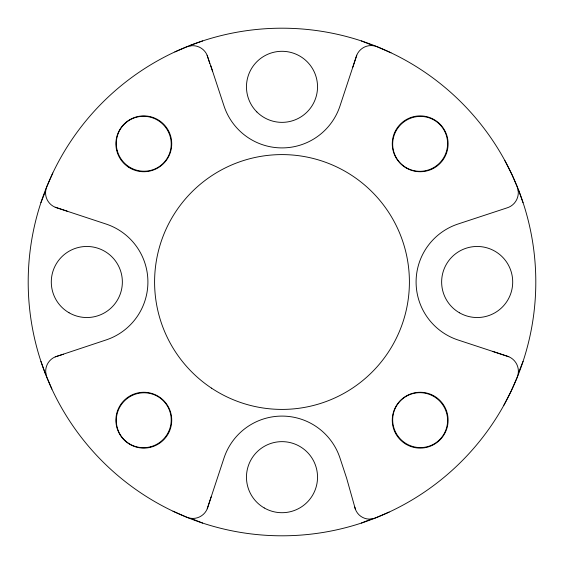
<?xml version="1.0" encoding="UTF-8"?>
<svg xmlns="http://www.w3.org/2000/svg" width="564" height="564" viewBox="0 0 564 564"><rect width="100%" height="100%" fill="white"/><g stroke="black" fill="none" stroke-linecap="round" stroke-linejoin="round"><path stroke-width="0.85" d="M518.189 190.759L518.358 189.525L523.695 204.549A253.8 253.8 0 0 1 361.404 523.061L359.451 523.695A253.8 253.8 0 0 1 40.939 361.404L40.305 359.451A253.8 253.8 0 0 1 202.596 40.939L204.549 40.305A253.8 253.8 0 0 1 523.061 202.596M45.811 373.248L45.642 374.475L40.939 361.404M355.39 509.243L346.648 478.251L339.944 457.905A61.06 61.06 0 0 0 224.105 457.742L207.954 506.655A15.573 15.573 0 0 1 186.402 517.047L173.007 511.21M207.242 508.813L211.169 496.835M210.654 65.396L224.056 106.095A61.06 61.06 0 0 0 339.895 106.258L356.758 55.187M352.831 67.165L356.046 57.345A15.573 15.573 0 0 1 377.598 46.953L390.993 52.79M52.79 173.007L46.953 186.402A15.573 15.573 0 0 0 57.345 207.954L106.258 224.105A61.06 61.06 0 0 1 106.095 339.944L55.244 356.871M40.939 202.596L45.698 190.759M518.267 373.248L523.061 361.404M503.913 405.171L511.21 390.993L517.068 377.605A15.799 15.799 0 0 0 506.669 356.004L457.742 339.895A61.06 61.06 0 0 1 457.905 224.056L506.669 207.996A15.905 15.905 0 0 0 517.026 186.416L512.084 174.868L504.9 160.634M361.404 523.061L371.401 519M174.868 51.916L186.423 47.031A15.573 15.573 0 0 1 207.848 57.38L212.522 71.071M389.132 512.084L375.723 517.801A15.115 15.115 0 0 1 354.77 507.085M202.596 40.939L189.525 45.642L190.752 45.811M63.471 354.213L57.38 356.152A15.573 15.573 0 0 0 47.031 377.577L51.916 389.132M55.187 207.242L67.165 211.169M492.929 351.478L508.813 356.744M361.404 40.939L373.241 45.698M190.759 518.302L202.596 523.061M207.129 55.244L209.787 63.471M256.874 111.954A35.532 35.532 0 0 0 316.319 96.028A35.532 35.532 0 0 0 272.807 52.508A35.532 35.532 0 0 0 256.874 111.954M69.062 312.773A35.532 35.532 0 0 0 122.36 282A35.532 35.532 0 0 0 69.062 251.227A35.532 35.532 0 0 0 69.062 312.773M264.234 507.945A35.532 35.532 0 0 0 317.532 477.172A35.532 35.532 0 0 0 264.234 446.399A35.532 35.532 0 0 0 264.234 507.945M459.406 312.773A35.532 35.532 0 0 0 512.704 282A35.532 35.532 0 0 0 459.406 251.227A35.532 35.532 0 0 0 459.406 312.773M211.493 388.124A127.408 127.408 0 0 0 409.154 290.002A127.408 127.408 0 0 0 225.346 167.882A127.408 127.408 0 0 0 211.493 388.124M128.359 167.064A27.918 27.918 0 0 0 171.675 145.561A27.918 27.918 0 0 0 131.398 118.807A27.918 27.918 0 0 0 128.359 167.064M129.854 444.369A27.918 27.918 0 0 0 171.731 420.187A27.918 27.918 0 0 0 129.854 396.013A27.918 27.918 0 0 0 129.854 444.369M406.228 444.369A27.918 27.918 0 0 0 448.105 420.187A27.918 27.918 0 0 0 406.228 396.013A27.918 27.918 0 0 0 406.228 444.369M406.228 167.987A27.918 27.918 0 0 0 448.105 143.813A27.918 27.918 0 0 0 406.228 119.631A27.918 27.918 0 0 0 406.228 167.987M117.27 150.729A27.601 27.319 45 0 0 163.278 163.278A27.601 27.319 45 0 0 150.729 117.27A27.601 27.319 45 0 0 117.27 150.729M427.103 170.356A27.601 27.319 -45 0 0 439.652 124.348A27.601 27.319 -45 0 0 393.644 136.897A27.601 27.319 -45 0 0 427.103 170.356M393.644 427.103A27.601 27.319 45 0 0 439.652 439.652A27.601 27.319 45 0 0 427.103 393.644A27.601 27.319 45 0 0 393.644 427.103M150.729 446.73A27.601 27.319 -45 0 0 163.278 400.722A27.601 27.319 -45 0 0 117.27 413.271A27.601 27.319 -45 0 0 150.729 446.73"/></g></svg>
